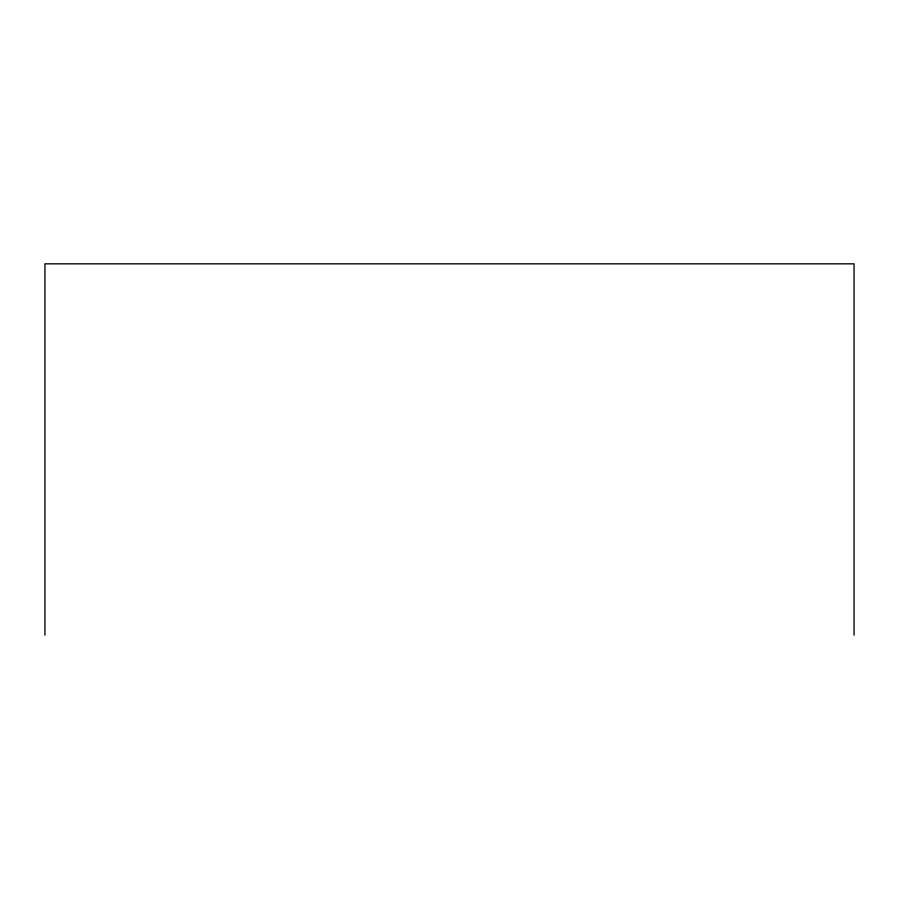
<?xml version="1.0" encoding="UTF-8"?>
<svg xmlns="http://www.w3.org/2000/svg" width="899" height="899" viewBox="0 0 899 899"><rect width="100%" height="100%" fill="white"/><g stroke="black" fill="none" stroke-linecap="round" stroke-linejoin="round"><path stroke-width="1.35" d="M854.05 635.166L854.05 263.834L44.95 263.834L44.95 635.166"/></g></svg>
